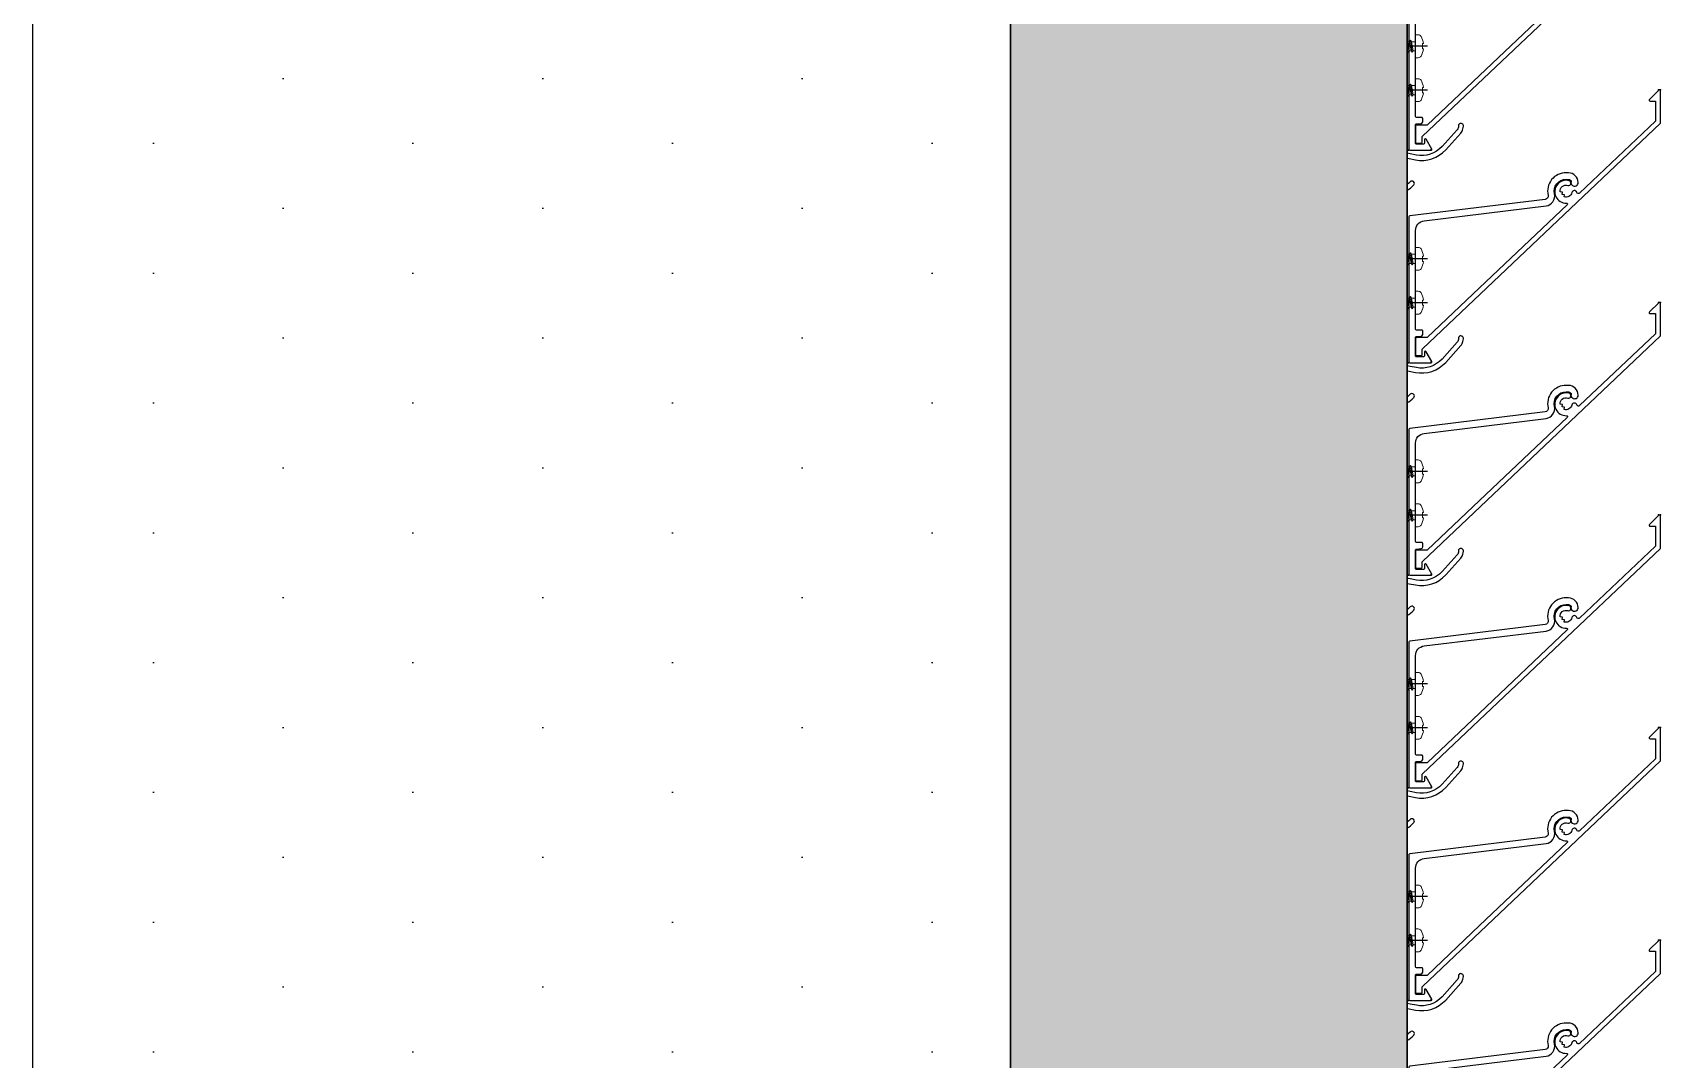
# Model space of a CAD drawing. Header units: millimetres. Extents: x 2519235 to 7246330, y 25937 to 201821.
# Drawn here: x 2752291.2 to 2752789, y 117194.9 to 117508.9 of the extents above; entities that cross this region are included whole.
import ezdxf

# ---------------------------------------------------------------- set-up
doc = ezdxf.new("R2010")
doc.units = ezdxf.units.MM
doc.set_wipeout_variables(frame=1)
doc.linetypes.add('CENTER', pattern=[50.800000000000004, 31.75, -6.35, 6.35, -6.35])
for name, color, linetype in [('010 - ASPG_ACCESSORIES_MAIN_COLOR_1', 7, 'Continuous'), ('010 - ASPG_EXTR_DEF_SUB', 7, 'Continuous'), ('010 - ASPG_EXTR_MAIN_COLOR_2', 7, 'Continuous'), ('010 - ASPG_FLASHING_HATCH_', 7, 'Continuous'), ('010 - ASPG_FLASHING_MAIN_COLOR_2', 7, 'Continuous'), ('010 - ASPG_FLASHING_MAIN_COLOR_4', 7, 'Continuous'), ('010 - ASPG_FLASHING_WIPEOUT_', 7, 'Continuous'), ('010 - ASPG_FRAMING_MAIN_COLOR_2', 7, 'Continuous'), ('010 - ASPG_FRAMING_SUB_COLOR_2', 7, 'Continuous'), ('010 - ASPG_FRAMING_WIPEOUT_', 7, 'Continuous'), ('_LOUVER-SB', 7, 'Continuous'), ('BOLT & SCREW', 7, 'Continuous'), ('Center Line', 7, 'CENTER'), ('Xref-PLAN-106.940$0$_Beam', 7, 'Continuous')]:
    doc.layers.add(name, color=color, linetype=linetype)
doc.layers.add('12-GRID', color=7, linetype='CENTER', lineweight=13)
doc.layers.add('SCREW', color=7, linetype='Continuous', lineweight=5)

# ---------------------------------------------------------------- blocks, each defined once
blk = doc.blocks.new('*U368')
at = {"color": 7}
for p, q in [((250, -25.00000000002183), (-5050.00000000012, -25.00000000002183)), ((-5050.00000000012, -30.07500000000437), (250, -30.07500000000437)), ((-5050.00000000012, -35.38500000000204), (250, -35.38500000000204)), ((-5050.00000000012, -134.54000000003), (250, -134.54000000003)), ((-5050.000000000076, -139.6150000000125), (250.0000000000437, -139.6150000000125)), ((-5050.000000000091, -144.9250000000102), (250.0000000000291, -144.9250000000102))]:
    blk.add_line(p, q, dxfattribs=at)
blk = doc.blocks.new('Xref-PLAN-106.940')
at = {"layer": 'Xref-PLAN-106.940$0$_Beam', "color": 7}
for p, q in [((153369.1805612047, 22958.39665348398), (153369.1805612047, 16058.39665348381)), ((153669.1805612047, 22958.39665348398), (153669.1805612047, 16058.39665348381))]:
    blk.add_line(p, q, dxfattribs=at)
blk = doc.blocks.new('A$C6d15e31b')
at = {"color": 7}
blk.add_blockref('Xref-PLAN-106.940', (-135619.3374636862, -23258.39544955263), dxfattribs=at)
at = {"layer": '_LOUVER-SB', "color": 7, "xscale": -1.000000000000002, "rotation": 90}
blk.add_blockref('*U368', (17899.84309751866, -5399.998796068772), dxfattribs=at)
blk = doc.blocks.new('PZG35-9D5')
at = {"layer": 'Center Line', "color": 7}
blk.add_line((1.4210854715202e-14, 3.733653355866409), (1.4210854715202e-14, -10.53404386090006), dxfattribs=at)
at = {"layer": 'SCREW', "color": 7}
for p, q in [((-1.399999999999963, 2.842170943040401e-14), (-1.399999999999963, -1.090192378864657)), ((1.399999999999991, 0), (1.399999999999991, -0.5901923788647139)), ((-1.850000000000009, -1.399999999999977), (1.850000000000037, -0.8999999999999773)), ((-1.850000000000009, -1.399999999999977), (-1.399999999999963, -1.090192378864685)), ((-1.850000000000009, -1.399999999999977), (-1.399999999999963, -1.709807621135297)), ((-1.850000000000009, -2.699999999999989), (1.850000000000037, -2.199999999999989)), ((-1.850000000000009, -2.699999999999989), (-1.399999999999963, -2.390192378864697)), ((-1.850000000000009, -2.699999999999989), (-1.399999999999963, -3.009807621135309)), ((-1.850000000000009, -4), (-1.399999999999963, -3.690192378864708)), ((-1.850000000000009, -4), (-0.9911470940920566, -3.883938796498938)), ((-1.850000000000009, -4), (-1.399999999999963, -4.30980762113532)), ((-1.399999999999963, -1.090192378864685), (1.399999999999991, -0.5901923788646855)), ((-1.399999999999963, -1.709807621135297), (1.399999999999991, -1.209807621135297)), ((-1.399999999999963, -1.709807621135269), (-1.399999999999963, -2.390192378864697)), ((-1.399999999999963, -2.390192378864697), (1.399999999999991, -1.890192378864697)), ((-1.399999999999963, -3.009807621135309), (1.399999999999991, -2.509807621135309)), ((-1.399999999999963, -3.009807621135309), (-1.399999999999963, -3.690192378864708)), ((-1.399999999999963, -3.690192378864708), (-0.8446989986695002, -3.591031485769975)), ((-1.399999999999963, -4.30980762113532), (-1.184865735341859, -4.271390788160659)), ((-1.399999999999963, -4.309807621135349), (-1.399999999999963, -8.099999999999966)), ((0.5619885887190463, -3.339837273736322), (1.399999999999991, -3.190192378864708)), ((0.7141825614195483, -3.653488843051434), (1.850000000000037, -3.5)), ((0.7141825614195483, -3.932275020881832), (1.399999999999991, -3.80980762113532)), ((0.7141825614195483, -4.612659778611231), (1.399999999999991, -4.49019237886472)), ((0.7141825614195483, -4.953488843051389), (1.850000000000037, -4.800000000000011)), ((1.850000000000037, -0.8999999999999773), (1.399999999999991, -0.5901923788646855)), ((1.850000000000037, -0.8999999999999773), (1.399999999999991, -1.209807621135297)), ((1.399999999999991, -1.209807621135269), (1.399999999999991, -1.890192378864725)), ((1.850000000000037, -2.199999999999989), (1.399999999999991, -1.890192378864697)), ((1.850000000000037, -2.199999999999989), (1.399999999999991, -2.509807621135309)), ((1.399999999999991, -2.50980762113528), (1.399999999999991, -3.190192378864708)), ((1.850000000000037, -3.5), (1.399999999999991, -3.190192378864708)), ((1.850000000000037, -3.5), (1.399999999999991, -3.80980762113532)), ((1.399999999999991, -3.809807621135349), (1.399999999999991, -4.490192378864691)), ((1.850000000000037, -4.800000000000011), (1.399999999999991, -4.49019237886472)), ((1.850000000000037, -4.800000000000011), (1.399999999999991, -5.109807621135332)), ((1.4210854715202e-14, -9.5), (-1.399999999999963, -8.099999999999966)), ((1.4210854715202e-14, -9.5), (1.399999999999991, -8.099999999999966)), ((0.7141825614195483, -5.232275020881843), (1.399999999999991, -5.109807621135332)), ((1.399999999999991, -5.109807621135332), (1.399999999999991, -8.099999999999966))]:
    blk.add_line(p, q, dxfattribs=at)
blk.add_lwpolyline([(1.4210854715202e-14, -9.5), (0.7141825614195483, -5.232275020881843), (0.7141825614195483, -3.600899293750615, 0.4176573264866609), (0.4106596181599826, -3.300919979679151, 0.1081021898226624), (-0.8446989986694433, -3.591031485769975), (-1.399999999999991, -4.701675652739141)], format="xyb", dxfattribs=at)
blk = doc.blocks.new('*U2951')
at = {"layer": 'SCREW', "color": 7}
blk.add_lwpolyline([(3.026373332565058, 1.780836269555209, 0.09905967801670053), (0.7999999999999687, 2.546427498927414), (0.7999999999999687, 2.274284095813357), (-0.800000000000054, 2.274284095813357), (-0.800000000000054, 2.546427498927414, 0.09905967801670058), (-3.026373332565143, 1.780836269555209, 0.2665876613401604), (-3.500000000000043, 0.9556546004010897), (-3.500000000000043, 0.1999999999999886, 0.4142135623730938), (-3.300000000000054, 0), (3.299999999999997, 0, 0.4142135623731049), (3.499999999999986, 0.1999999999999886), (3.499999999999957, 0.9556546004010897, 0.2665876613401604)], format="xyb", close=True, dxfattribs=at)
blk.add_blockref('PZG35-9D5', (-1.4210854715202e-14, 0), dxfattribs=at)
blk = doc.blocks.new('*U2950')
at = {"color": 7}
blk.add_point((0, 0), dxfattribs=at)
at = {"layer": '010 - ASPG_ACCESSORIES_MAIN_COLOR_1', "color": 7}
blk.add_lwpolyline([(-39.69999999902211, -0.5999999995172398, 0.4142135623731156), (-39.99999999883585, -0.8999999995638059), (-39.99999999883585, -7.366962144914214, 0.5773502691897371), (-39.65044321701862, -7.568778847059366), (-36.64260295056738, -5.832201459393036, 0.7673269879794871), (-36.78520590183325, -5.299999999645297), (-37.89999999874271, -5.299999999645297, -0.4142135623735732), (-38.19999999902211, -4.999999999656938), (-38.19999999902211, -2.799999999587089, -0.4142135623730951), (-37.99999999883585, -2.59999999951724), (-32.18326623388566, -2.59999999951724, -0.3888787318530097), (-31.98402729420923, -2.782568851142787), (-31.8474567013327, -4.343577870872468, 0.3888787318530089), (-31.34935935237445, -4.799999999528882), (-30.29999999911524, -4.799999999528882, 0.4142135623732408), (-29.99999999883585, -4.499999999540523), (-29.99999999883585, -2.899999999505599, -0.4142135623731785), (-29.69999999902211, -2.59999999951724), (0.4107479506637901, -2.59999999951724, -0.3789692262628873), (3.38851808081381, -5.235465979035143), (7.952927200356498, -42.5207682372482, 0.4465929586642906), (11.6177961837966, -45.07649022702281, -0.4898018444424612), (16.07846395508386, -48.68238816667036), (16.06490363762714, -49.36225294566866, -0.1824796859550777), (15.80227640201338, -50.01801436272836, -0.2679491924113072), (15.32539491611533, -50.16829426406803, 1.122114645179816), (15.09990952932276, -52.3421093734276, 0.4050039718497206), (18.0645059288945, -49.40213623346681), (18.07806624681689, -48.72227145435209, 0.4898054953707174), (11.15966573380865, -43.12966807454978, -0.4465970485362636), (9.938031048281118, -42.27776159492242), (4.866356541635469, -0.8481197821154633, 0.3641755342157969), (4.570876519894227, -0.5999999995172398)], format="xyb", close=True, dxfattribs=at)
at = {"layer": '010 - ASPG_EXTR_DEF_SUB', "color": 7}
for p in [(-39.99999999883585, -0.4999999995172402), (43.44495566345738, -76.89999999944341), (43.44495566345738, -77.49999999954052)]:
    blk.add_point(p, dxfattribs=at)
at = {"layer": '010 - ASPG_EXTR_MAIN_COLOR_2', "color": 7}
blk.add_lwpolyline([(11.37409105408005, -48.15170148877115), (11.47245816211216, -47.43577758665815), (12.17779493960552, -47.55667202338264), (12.29266474000178, -46.78670596401826, -0.5355375090189683), (14.1918134491425, -49.16870282323253, 0.9915718169393263), (15.66379558271728, -49.57599316951273, 1.157025413028558), (8.792231505503878, -48.77291728999153, -0.6885576205791355), (8.274611146422103, -48.98797988444021), (-17.14292736421339, -22.16859813180672), (-32.34153279638849, -6.131750148785431), (-32.34153279638849, -2.899999981694054, 0.4143115081626392), (-32.64163311407901, -2.59999999951724), (-37.54163311352022, -2.59999999951724, 0.4141156188887998), (-37.84153278893791, -2.899999981635847), (-37.84153278893791, -4.299999988411218, 0.4142135623731781), (-37.54153279098682, -4.599999986478724), (-35.98884801496752, -4.599999986478724, -0.205894629290155), (-35.77110154624097, -4.693635078269653), (33.22969053988345, -77.49999999954052), (43.14495566324331, -77.49999999954052, 0.6681786376628355), (43.35708769806661, -76.98786796536915), (40.5215537941549, -74.1523340573247, 0.6681786381757795), (40.00942175951786, -74.36446609156592), (40.00942175951786, -75.99999999802712), (33.87471885257401, -75.99999999802712), (11.86384030175395, -52.7751643466243, -0.5583539238224016), (12.08261241135187, -51.95244935475676, 0.7662751832817146), (12.03674733010121, -50.39291741001107, -0.4385828234445206), (10.70630855322815, -48.05207626283555)], format="xyb", close=True, dxfattribs=at)
at = {"layer": 'SCREW', "color": 7, "rotation": 180}
for p in [(-21.64901723782532, -2.499999999924694), (-8.237076249206439, -2.499999999924694)]:
    blk.add_blockref('*U2951', p, dxfattribs=at)
blk = doc.blocks.new('*U1454')
at = {"color": 7}
blk.add_wipeout([(1742.2999999996312, 4.000000002293291), (60.00000000297587, 3.9999999999995453), (60.00000000297587, 69.29999999999927), (1742.2999999996312, 69.30000000229302)], dxfattribs=at).dxf.layer = '010 - ASPG_FRAMING_WIPEOUT_'
at = {"layer": '010 - ASPG_FRAMING_MAIN_COLOR_2', "color": 7}
blk.add_lwpolyline([(1712.300000000795, 69.3000000022934), (90.00000000181171, 69.3), (90.00000000181171, 6), (1712.300000000795, 6.000000002293401)], close=True, dxfattribs=at)
at = {"layer": '010 - ASPG_FRAMING_SUB_COLOR_2', "color": 7}
for points in [[(1742.299999999631, 4.000000002293401), (60.00000000297587, 4), (60.00000000297587, 69.3), (1742.299999999631, 69.3000000022934)], [(60.00000000297587, 2.000000000715772), (60.00000000297587, 4), (1742.299999999631, 4.000000002293401), (1742.299999999631, 2.000000003009173)]]:
    blk.add_lwpolyline(points, close=True, dxfattribs=at)
at = {"color": 7, "xscale": -1, "rotation": 180}
for p in [(100.0000000018044, 69.3), (165.0000000018044, 69.3), (230.0000000018044, 69.3), (295.0000000018044, 69.3), (360.0000000018044, 69.3), (425.0000000018044, 69.3)]:
    blk.add_blockref('*U2950', p, dxfattribs=at)
blk = doc.blocks.new('*U2952')
at = {"layer": '12-GRID', "color": 7, "linetype": 'CENTER'}
for p, q in [((5.684341886080801e-14, -6.200000000000029), (5.684341886080801e-14, 2.200000000000029)), ((-4.199999999999973, -2), (4.200000000000085, -2))]:
    blk.add_line(p, q, dxfattribs=at)
at = {"layer": 'BOLT & SCREW', "color": 7}
for p, q in [((-0.553537628269381, -1.771128018217196), (-1.767499999999847, -1.558125000000442)), ((-0.553537628269381, -2.228871981782805), (-1.767500000000483, -2.441875000000354)), ((-0.4577439635652332, -1.771128018217196), (-0.8837500000000146, -1.558125000000442)), ((-0.4577439635652332, -2.228871981782805), (-0.8837500000000146, -2.441875000000354)), ((-0.2288719817826677, -1.446462371730204), (-0.4418749999998197, -0.2325000000002947)), ((-0.2288719817826677, -1.542256036434869), (-0.4418749999998197, -1.116250000000048)), ((-0.2288719817826677, -2.457743963565131), (-0.4418749999998197, -2.883750000000271)), ((-0.2288719817821107, -2.553537628269438), (-0.4418749999998197, -3.767500000000023)), ((0.2288719817822642, -1.446462371730562), (0.4418749999996946, -0.2324999999999764)), ((0.2288719817822642, -1.542256036434869), (0.4418749999996946, -1.116250000000048)), ((0.4418749999996946, -2.883750000000271), (0.2288719817829008, -2.457743963565131)), ((0.2288719817829008, -2.553537628269438), (0.4418749999999732, -3.767500000000023)), ((0.4577439635647103, -1.771128018217196), (0.8837499999994917, -1.558125000000442)), ((0.4577439635647103, -2.228871981782805), (0.8837500000001283, -2.441874999999877)), ((0.5535376282692559, -1.771128018217196), (1.767500000000001, -1.558125000000124)), ((0.5535376282692559, -2.228871981782805), (1.767500000000001, -2.441874999999877))]:
    blk.add_line(p, q, dxfattribs=at)
for points in [[(-1.767500000000006, -1.558125000000442), (-0.8837500000001342, -1.558125000000442, 0.4142135623730394), (-0.4418749999998197, -1.116250000000048), (-0.4418749999998197, -0.2325000000002947), (0.4418749999996946, -0.2324999999999764), (0.4418749999996946, -1.116250000000048, 0.4142135623731505), (0.8837500000000089, -1.558125000000442), (1.76750000000012, -1.558125000000124), (1.76750000000012, -2.441874999999877), (0.8837500000000089, -2.441874999999877, 0.414213562373095), (0.4418749999996946, -2.883750000000271), (0.4418749999999732, -3.767500000000023), (-0.4418749999998197, -3.767500000000023), (-0.4418749999998197, -2.883750000000271, 0.4142135623730397), (-0.8837500000001342, -2.441875000000354), (-1.767500000000483, -2.441875000000354)], [(0.2288719817829008, -2.457743963565131, -0.414213562373095), (0.4577439635645909, -2.228871981782805), (0.5535376282692559, -2.228871981782805), (0.5535376282692559, -1.771128018217196), (0.4577439635645909, -1.771128018217196, -0.4142135623730951), (0.228871981782105, -1.542256036434869), (0.228871981782105, -1.446462371730562), (-0.2288719817826677, -1.446462371730204), (-0.2288719817826677, -1.542256036434869, -0.4142135623730951), (-0.4577439635649944, -1.771128018217196), (-0.553537628269381, -1.771128018217196), (-0.553537628269381, -2.228871981782805), (-0.4577439635649944, -2.228871981782805, -0.4142135623730951), (-0.2288719817826677, -2.457743963565131), (-0.2288719817822698, -2.553537628269438), (0.2288719817829008, -2.553537628269438)]]:
    blk.add_lwpolyline(points, format="xyb", close=True, dxfattribs=at)
blk.add_circle((5.684341886080801e-14, -2), 3.5, dxfattribs=at)
blk = doc.blocks.new('*U2202')
at = {"layer": '010 - ASPG_EXTR_DEF_SUB', "color": 7}
for p in [(0, 0), (65, -1.251976300409297e-11), (130, -2.503952600818593e-11), (195, -3.75592890122789e-11), (260, -5.007905201637186e-11)]:
    blk.add_point(p, dxfattribs=at)
at = {"layer": '010 - ASPG_EXTR_MAIN_COLOR_2', "color": 7}
for points in [[(30.75877492781729, 70.06714037148049, 0.4336592857269459), (30.45942675694823, 69.74737493513385), (30.84137786505744, 63.96271307504503, 0.0820690263538202), (30.86365129332989, 63.86745857034111, 0.7206537881255028), (32.32908650487661, 63.97254170040833, 0.07922428198988747), (32.33778353128582, 64.06661670526955), (32.06877322634682, 68.14078645635163, -0.4336592857264138), (32.46790412114933, 68.56714037142228), (40.86119298776612, 68.56714037148049, -0.6073848710044985), (41.35211022105068, 67.62217621324817, -0.04582868044492008), (22.7838222887367, 45.76076047366951, -0.5604921351226578), (22.28750535612926, 45.88571992132347, 0.3178599151680848), (19.21191141987219, 48.23749049525941, 0.9532878111822051), (19.08207267895341, 46.7159340956714, -2.423003988231831), (17.25806952221319, 44.8917371754651, 0.9523147976297285), (15.73634468205273, 44.76348824845627, 0.3008214087947553), (17.8898747372441, 41.75529025442665, -0.5604921351218277), (17.98351840674877, 41.2521240550559, -0.01942473842078824), (8.623925091698766, 33.4605261705583, -0.5525007933269362), (8.147498584818095, 33.63667257985799, 0.3444609008774969), (4.989498805254698, 36.29767865996109, 0.9520149233436535), (4.861577656120062, 34.77593409566907, -2.42318646531747), (3.037574998568743, 32.95193143776851, 0.9520149233867892), (1.515830433927476, 32.82401028892491, 0.2853998218446234), (3.493024077732116, 29.88851448276546, -0.5533776808031501), (3.562908510211855, 29.38496566255344, 0.03067395406819984), (-11.53698711935431, 15.0572996455594, 0.4171002255848137), (-10.88563127024099, 5.272964205185417, 0.9355530918984264), (-9.9033358450979, 6.406584819720592, -0.4344100119147308), (-10.19664548011497, 14.29476617486216, -0.01499848524836865), (-3.079435193911195, 21.45455419190694, -0.7383485292466446), (-0.08286065561696887, 19.76412730314769, 0.004917316774645771), (-3.1933000148274, 4.803864106419496, 0.2636109069979271), (-0.119790066499263, -4.460317215009127), (4.995733695104718, -9.084236264869105, 0.1258843890439943), (6.267761250492185, -9.753782964195125, 0.04427494949630078), (7.089544059708714, -9.866966022993438, 1.107654826573523), (7.125459210947156, -8.33180570154218, -0.2155958426847688), (6.023226659279317, -7.991025416878983), (0.8860520706512034, -3.347536196233705, -0.2636109069978752), (-1.721774552483112, 4.512981288600713, -0.004854851929905817), (1.341383616439998, 19.2550770000089, 0.2339601468136614), (0.8154424866661429, 21.95487343822606, -0.2408104543272742), (0.7103134100325406, 24.90310810686788, -0.1041570884704408), (0.7846048693172634, 25.00194829818793), (2.993019639980048, 26.93374890863197, -0.2290212912668875), (5.700679264031351, 26.88725557026919, -0.3817208427142056), (10.27361959358677, 9.069098417588975, 0.9773819303748196), (11.62031129561365, 8.407760736416094, 0.3611050424324235), (7.408162182662636, 27.50327562558232, -0.4961260631527202), (7.442922529298812, 30.68812541745137, 0.003188108562510474), (9.055809630081058, 31.90200527419802, -0.00282652430436861), (10.56195585662499, 33.06505110464059, 0.07704788012868193), (43.74152756202966, 68.43644483829848, -0.2476739044870795), (43.98918861569837, 68.56714037142228), (45.98408938199282, 68.56714037142228, -0.04413111325910057), (46.47282481612638, 68.50458020233782, -0.1258462906385483), (48.96367690106854, 67.20642238203436, -0.09885145914925667), (49.81734006712213, 66.03380806540372, -0.2058282691334744), (49.79366642143577, 61.20460651122266, -0.1151163694662807), (46.36832412844524, 57.18072180578019, 0.822373071447778), (47.45504629053175, 56.10392398637487, 0.109184526549196), (51.14860093407333, 60.55948756891303, 0.2083234795678962), (51.18942684633657, 66.64026457507862, 0.1005277992320483), (49.97230913909152, 68.31671042181551, 0.1451157280627245), (46.29230913100764, 70.06714037148049)], [(95.75877492781729, 70.06714037146797, 0.4336592857269459), (95.45942675694823, 69.74737493512133), (95.84137786505744, 63.96271307503251, 0.0820690263538202), (95.8636512933299, 63.86745857032859, 0.7206537881255028), (97.32908650487661, 63.97254170039581, 0.07922428198988747), (97.33778353128582, 64.06661670525703), (97.06877322634682, 68.14078645633911, -0.4336592857264138), (97.46790412114933, 68.56714037140976), (105.8611929877661, 68.56714037146797, -0.6073848710044985), (106.3521102210507, 67.62217621323565, -0.04582868044492008), (87.7838222887367, 45.76076047365699, -0.5604921351226578), (87.28750535612926, 45.88571992131095, 0.3178599151680848), (84.2119114198722, 48.23749049524689, 0.9532878111822051), (84.08207267895341, 46.71593409565888, -2.423003988231831), (82.25806952221319, 44.89173717545258, 0.9523147976297285), (80.73634468205273, 44.76348824844375, 0.3008214087947553), (82.8898747372441, 41.75529025441413, -0.5604921351218277), (82.98351840674877, 41.25212405504338, -0.01942473842078824), (73.62392509169877, 33.46052617054578, -0.5525007933269362), (73.1474985848181, 33.63667257984547, 0.3444609008774969), (69.9894988052547, 36.29767865994857, 0.9520149233436535), (69.86157765612006, 34.77593409565655, -2.42318646531747), (68.03757499856874, 32.95193143775599, 0.9520149233867892), (66.51583043392748, 32.82401028891239, 0.2853998218446234), (68.49302407773212, 29.88851448275294, -0.5533776808031501), (68.56290851021186, 29.38496566254092, 0.03067395406819984), (53.46301288064569, 15.05729964554688, 0.4171002255848137), (54.11436872975901, 5.272964205172897, 0.9355530918984264), (55.0966641549021, 6.406584819708073, -0.4344100119147308), (54.80335451988503, 14.29476617484964, -0.01499848524836865), (61.92056480608881, 21.45455419189442, -0.7383485292466446), (64.91713934438303, 19.76412730313517, 0.004917316774645771), (61.8066999851726, 4.803864106406976, 0.2636109069979271), (64.88020993350074, -4.460317215021647), (69.99573369510472, -9.084236264881625, 0.1258843890439943), (71.26776125049219, -9.753782964207645, 0.04427494949630078), (72.08954405970871, -9.866966023005958, 1.107654826573523), (72.12545921094716, -8.3318057015547, -0.2155958426847688), (71.02322665927932, -7.991025416891503), (65.8860520706512, -3.347536196246224, -0.2636109069978752), (63.27822544751689, 4.512981288588193, -0.004854851929905817), (66.34138361644, 19.25507699999638, 0.2339601468136614), (65.81544248666614, 21.95487343821354, -0.2408104543272742), (65.71031341003254, 24.90310810685536, -0.1041570884704408), (65.78460486931726, 25.00194829817541), (67.99301963998005, 26.93374890861945, -0.2290212912668875), (70.70067926403135, 26.88725557025667, -0.3817208427142056), (75.27361959358677, 9.069098417576456, 0.9773819303748196), (76.62031129561365, 8.407760736403574, 0.3611050424324235), (72.40816218266264, 27.5032756255698, -0.4961260631527202), (72.44292252929881, 30.68812541743885, 0.003188108562510474), (74.05580963008106, 31.9020052741855, -0.00282652430436861), (75.56195585662499, 33.06505110462807, 0.07704788012868193), (108.7415275620297, 68.43644483828596, -0.2476739044870795), (108.9891886156984, 68.56714037140976), (110.9840893819928, 68.56714037140976, -0.04413111325910057), (111.4728248161264, 68.5045802023253, -0.1258462906385483), (113.9636769010685, 67.20642238202184, -0.09885145914925667), (114.8173400671221, 66.0338080653912, -0.2058282691334744), (114.7936664214358, 61.20460651121014, -0.1151163694662807), (111.3683241284452, 57.18072180576767, 0.822373071447778), (112.4550462905318, 56.10392398636235, 0.109184526549196), (116.1486009340733, 60.55948756890051, 0.2083234795678962), (116.1894268463366, 66.6402645750661, 0.1005277992320483), (114.9723091390915, 68.316710421803, 0.1451157280627245), (111.2923091310076, 70.06714037146797)], [(160.7587749278173, 70.06714037145545, 0.4336592857269459), (160.4594267569482, 69.74737493510881), (160.8413778650574, 63.96271307501999, 0.0820690263538202), (160.8636512933299, 63.86745857031607, 0.7206537881255028), (162.3290865048766, 63.97254170038329, 0.07922428198988747), (162.3377835312858, 64.06661670524451), (162.0687732263468, 68.1407864563266, -0.4336592857264138), (162.4679041211493, 68.56714037139724), (170.8611929877661, 68.56714037145545, -0.6073848710044985), (171.3521102210507, 67.62217621322313, -0.04582868044492008), (152.7838222887367, 45.76076047364447, -0.5604921351226578), (152.2875053561293, 45.88571992129843, 0.3178599151680848), (149.2119114198722, 48.23749049523437, 0.9532878111822051), (149.0820726789534, 46.71593409564636, -2.423003988231831), (147.2580695222132, 44.89173717544006, 0.9523147976297285), (145.7363446820527, 44.76348824843123, 0.3008214087947553), (147.8898747372441, 41.75529025440161, -0.5604921351218277), (147.9835184067488, 41.25212405503086, -0.01942473842078824), (138.6239250916988, 33.46052617053326, -0.5525007933269362), (138.1474985848181, 33.63667257983295, 0.3444609008774969), (134.9894988052547, 36.29767865993605, 0.9520149233436535), (134.8615776561201, 34.77593409564403, -2.42318646531747), (133.0375749985687, 32.95193143774347, 0.9520149233867892), (131.5158304339275, 32.82401028889987, 0.2853998218446234), (133.4930240777321, 29.88851448274042, -0.5533776808031501), (133.5629085102119, 29.3849656625284, 0.03067395406819984), (118.4630128806457, 15.05729964553436, 0.4171002255848137), (119.114368729759, 5.272964205160378, 0.9355530918984264), (120.0966641549021, 6.406584819695553, -0.4344100119147308), (119.803354519885, 14.29476617483712, -0.01499848524836865), (126.9205648060888, 21.4545541918819, -0.7383485292466446), (129.917139344383, 19.76412730312265, 0.004917316774645771), (126.8066999851726, 4.803864106394457, 0.2636109069979271), (129.8802099335007, -4.460317215034166), (134.9957336951047, -9.084236264894145, 0.1258843890439943), (136.2677612504922, -9.753782964220164, 0.04427494949630078), (137.0895440597087, -9.866966023018477, 1.107654826573523), (137.1254592109472, -8.33180570156722, -0.2155958426847688), (136.0232266592793, -7.991025416904023), (130.8860520706512, -3.347536196258744, -0.2636109069978752), (128.2782254475169, 4.512981288575673, -0.004854851929905817), (131.34138361644, 19.25507699998386, 0.2339601468136614), (130.8154424866661, 21.95487343820102, -0.2408104543272742), (130.7103134100325, 24.90310810684284, -0.1041570884704408), (130.7846048693173, 25.00194829816289), (132.99301963998, 26.93374890860693, -0.2290212912668875), (135.7006792640314, 26.88725557024415, -0.3817208427142056), (140.2736195935868, 9.069098417563936, 0.9773819303748196), (141.6203112956136, 8.407760736391054, 0.3611050424324235), (137.4081621826626, 27.50327562555728, -0.4961260631527202), (137.4429225292988, 30.68812541742633, 0.003188108562510474), (139.0558096300811, 31.90200527417298, -0.00282652430436861), (140.561955856625, 33.06505110461555, 0.07704788012868193), (173.7415275620297, 68.43644483827345, -0.2476739044870795), (173.9891886156984, 68.56714037139724), (175.9840893819928, 68.56714037139724, -0.04413111325910057), (176.4728248161264, 68.50458020231278, -0.1258462906385483), (178.9636769010685, 67.20642238200932, -0.09885145914925667), (179.8173400671221, 66.03380806537868, -0.2058282691334744), (179.7936664214358, 61.20460651119762, -0.1151163694662807), (176.3683241284452, 57.18072180575516, 0.822373071447778), (177.4550462905318, 56.10392398634983, 0.109184526549196), (181.1486009340733, 60.55948756888799, 0.2083234795678962), (181.1894268463366, 66.64026457505358, 0.1005277992320483), (179.9723091390915, 68.31671042179048, 0.1451157280627245), (176.2923091310076, 70.06714037145545)], [(225.7587749278173, 70.06714037144293, 0.4336592857269459), (225.4594267569482, 69.74737493509629), (225.8413778650574, 63.96271307500747, 0.0820690263538202), (225.8636512933299, 63.86745857030355, 0.7206537881255028), (227.3290865048766, 63.97254170037077, 0.07922428198988747), (227.3377835312858, 64.066616705232), (227.0687732263468, 68.14078645631407, -0.4336592857264138), (227.4679041211493, 68.56714037138472), (235.8611929877661, 68.56714037144293, -0.6073848710044985), (236.3521102210507, 67.62217621321061, -0.04582868044492008), (217.7838222887367, 45.76076047363195, -0.5604921351226578), (217.2875053561293, 45.88571992128591, 0.3178599151680848), (214.2119114198722, 48.23749049522185, 0.9532878111822051), (214.0820726789534, 46.71593409563384, -2.423003988231831), (212.2580695222132, 44.89173717542754, 0.9523147976297285), (210.7363446820527, 44.76348824841871, 0.3008214087947553), (212.8898747372441, 41.7552902543891, -0.5604921351218277), (212.9835184067488, 41.25212405501834, -0.01942473842078824), (203.6239250916988, 33.46052617052074, -0.5525007933269362), (203.1474985848181, 33.63667257982043, 0.3444609008774969), (199.9894988052547, 36.29767865992353, 0.9520149233436535), (199.8615776561201, 34.77593409563151, -2.42318646531747), (198.0375749985687, 32.95193143773095, 0.9520149233867892), (196.5158304339275, 32.82401028888735, 0.2853998218446234), (198.4930240777321, 29.8885144827279, -0.5533776808031501), (198.5629085102119, 29.38496566251588, 0.03067395406819984), (183.4630128806457, 15.05729964552184, 0.4171002255848137), (184.114368729759, 5.272964205147858, 0.9355530918984264), (185.0966641549021, 6.406584819683033, -0.4344100119147308), (184.803354519885, 14.2947661748246, -0.01499848524836865), (191.9205648060888, 21.45455419186938, -0.7383485292466446), (194.917139344383, 19.76412730311013, 0.004917316774645771), (191.8066999851726, 4.803864106381937, 0.2636109069979271), (194.8802099335007, -4.460317215046686), (199.9957336951047, -9.084236264906664, 0.1258843890439943), (201.2677612504922, -9.753782964232684, 0.04427494949630078), (202.0895440597087, -9.866966023030997, 1.107654826573523), (202.1254592109472, -8.33180570157974, -0.2155958426847688), (201.0232266592793, -7.991025416916543), (195.8860520706512, -3.347536196271264, -0.2636109069978752), (193.2782254475169, 4.512981288563154, -0.004854851929905817), (196.34138361644, 19.25507699997134, 0.2339601468136614), (195.8154424866661, 21.9548734381885, -0.2408104543272742), (195.7103134100325, 24.90310810683032, -0.1041570884704408), (195.7846048693173, 25.00194829815037), (197.99301963998, 26.93374890859441, -0.2290212912668875), (200.7006792640314, 26.88725557023163, -0.3817208427142056), (205.2736195935868, 9.069098417551416, 0.9773819303748196), (206.6203112956136, 8.407760736378535, 0.3611050424324235), (202.4081621826626, 27.50327562554476, -0.4961260631527202), (202.4429225292988, 30.68812541741381, 0.003188108562510474), (204.0558096300811, 31.90200527416046, -0.00282652430436861), (205.561955856625, 33.06505110460303, 0.07704788012868193), (238.7415275620297, 68.43644483826093, -0.2476739044870795), (238.9891886156984, 68.56714037138472), (240.9840893819928, 68.56714037138472, -0.04413111325910057), (241.4728248161264, 68.50458020230026, -0.1258462906385483), (243.9636769010685, 67.2064223819968, -0.09885145914925667), (244.8173400671221, 66.03380806536616, -0.2058282691334744), (244.7936664214358, 61.2046065111851, -0.1151163694662807), (241.3683241284452, 57.18072180574264, 0.822373071447778), (242.4550462905318, 56.10392398633731, 0.109184526549196), (246.1486009340733, 60.55948756887547, 0.2083234795678962), (246.1894268463366, 66.64026457504106, 0.1005277992320483), (244.9723091390915, 68.31671042177796, 0.1451157280627245), (241.2923091310076, 70.06714037144293)]]:
    blk.add_lwpolyline(points, format="xyb", close=True, dxfattribs=at)
for points in [[(301.3521102210507, 67.62217621319809, -0.04582868044492008), (282.7838222887367, 45.76076047361943, -0.5604921351226578), (282.2875053561293, 45.88571992127339, 0.3178599151680848), (279.2119114198722, 48.23749049520933, 0.9532878111822051), (279.0820726789534, 46.71593409562132, -2.423003988231831), (277.2580695222132, 44.89173717541502, 0.9523147976297285), (275.7363446820527, 44.76348824840619, 0.3008214087947553), (277.8898747372441, 41.75529025437658, -0.5604921351218277), (277.9835184067488, 41.25212405500582, -0.01942473842078824), (268.6239250916988, 33.46052617050822, -0.5525007933269362), (268.1474985848181, 33.63667257980791, 0.3444609008774969), (264.9894988052547, 36.29767865991101, 0.9520149233436535), (264.8615776561201, 34.77593409561899, -2.42318646531747), (263.0375749985687, 32.95193143771843, 0.9520149233867892), (261.5158304339275, 32.82401028887483, 0.2853998218446234), (263.4930240777321, 29.88851448271538, -0.5533776808031501), (263.5629085102119, 29.38496566250336, 0.03067395406819984), (248.4630128806457, 15.05729964550932, 0.4171002255848137), (249.114368729759, 5.272964205135338, 0.9355530918984264), (250.0966641549021, 6.406584819670513, -0.4344100119147308), (249.803354519885, 14.29476617481208, -0.01499848524836865), (256.9205648060888, 21.45455419185686, -0.7383485292466446), (259.917139344383, 19.76412730309761, 0.004917316774645771), (256.8066999851726, 4.803864106369417, 0.2636109069979271), (259.8802099335007, -4.460317215059206), (264.9957336951047, -9.084236264919184, 0.1258843890439943), (266.2677612504922, -9.753782964245204, 0.04427494949630078), (267.0895440597087, -9.866966023043517, 1.107654826573523), (267.1254592109472, -8.331805701592259, -0.2155958426847688), (266.0232266592793, -7.991025416929062), (260.8860520706512, -3.347536196283784, -0.2636109069978752), (258.2782254475169, 4.512981288550634, -0.004854851929905817), (261.34138361644, 19.25507699995882, 0.2339601468136614), (260.8154424866661, 21.95487343817598, -0.2408104543272742), (260.7103134100325, 24.9031081068178, -0.1041570884704408), (260.7846048693173, 25.00194829813785), (262.99301963998, 26.93374890858189, -0.2290212912668875), (265.7006792640314, 26.88725557021911, -0.3817208427142056), (270.2736195935868, 9.069098417538896, 0.9773819303748196), (271.6203112956136, 8.407760736366015, 0.3611050424324235), (267.4081621826626, 27.50327562553224, -0.4961260631527202), (267.4429225292988, 30.6881254174013, 0.003188108562510474), (269.0558096300811, 31.90200527414794, -0.00282652430436861), (270.561955856625, 33.06505110459051, 0.07704788012868193), (303.7415275620297, 68.4364448382484, -0.2476739044870795)], [(306.2923091310076, 70.06714037143041), (290.7587749278173, 70.06714037143041, 0.4336592857269459), (290.4594267569482, 69.74737493508377), (290.8413778650574, 63.96271307499495, 0.0820690263538202), (290.8636512933299, 63.86745857029103, 0.7206537881255028), (292.3290865048766, 63.97254170035825, 0.07922428198988747), (292.3377835312858, 64.06661670521947), (292.0687732263468, 68.14078645630156, -0.4336592857264138), (292.4679041211493, 68.5671403713722), (300.8611929877661, 68.56714037143041, -0.6073848710044985)]]:
    blk.add_lwpolyline(points, format="xyb", dxfattribs=at)
at = {"color": 7, "rotation": 179.999999999989}
for p in [(19.08686374500394, 42.88714037142927), (84.08686374500394, 42.88714037141675), (149.0868637450039, 42.88714037140423), (214.0868637450039, 42.88714037139171), (279.0868637450039, 42.88714037137919), (4.866368722636253, 30.94714037142694), (69.86636872263625, 30.94714037141442), (134.8663687226363, 30.9471403714019), (199.8663687226363, 30.94714037138938), (264.8663687226363, 30.94714037137686)]:
    blk.add_blockref('*U2952', p, dxfattribs=at)
blk = doc.blocks.new('W-1-PP17-ENT1_REV02_20260416-153151_PP17_ENT1_ASPG_MAIN_UPPL')
at = {"color": 7, "xscale": -1, "rotation": 270}
blk.add_blockref('*U1454', (18098, -1624.999999999069), dxfattribs=at)
at = {"color": 7, "rotation": 90}
blk.add_blockref('*U2202', (18174.6669621449, -1499.766962141526), dxfattribs=at)
blk = doc.blocks.new('*U2911')
at = {"color": 7}
blk.add_wipeout([(0, -52.000000000100954), (1620.9999999996942, -52.000000000100954), (1321.9999999996357, -350.99999999998045), (0, -350.99999999998045)], dxfattribs=at).dxf.layer = '010 - ASPG_FLASHING_WIPEOUT_'
at = {"layer": '010 - ASPG_FLASHING_HATCH_'}
h = blk.add_hatch(dxfattribs=at)
h.set_pattern_fill('DOTS', scale=0.5)
h.set_pattern_definition([(0, (0, 0), (19.84375, 39.6875), [0, -39.6875])])
h.paths.add_polyline_path([(0, -52), (1620.999999999873, -52), (1321.999999999815, -350.9999999999999), (-2.449293598294701e-18, -350.9999999999999)])
at = {"layer": '010 - ASPG_FLASHING_MAIN_COLOR_2', "color": 7}
blk.add_lwpolyline([(0, -52), (1620.999999999873, -52), (1321.999999999815, -350.9999999999999), (-2.449293598294701e-18, -350.9999999999999)], close=True, dxfattribs=at)
at = {"color": 7}
blk.add_wipeout([(0, 69.29999999994834), (1742.2999999994609, 69.29999999994834), (1620.999999999694, -51.99999999999682), (0, -51.99999999999682)], dxfattribs=at).dxf.layer = '010 - ASPG_FLASHING_WIPEOUT_'
at = {"layer": '010 - ASPG_FLASHING_HATCH_'}
h = blk.add_hatch(dxfattribs=at)
h.set_pattern_fill('DOTS', scale=0.1)
h.set_pattern_definition([(0, (0, 0), (3.96875, 7.9375), [0, -7.9375])])
h.paths.add_polyline_path([(-2.8421709430404e-14, 69.29999999999998), (1742.29999999964, 69.29999999999998), (1620.999999999873, -52.00000000000001), (3.155443620884047e-30, -52.00000000000001)])
at = {"layer": '010 - ASPG_FLASHING_MAIN_COLOR_4', "color": 7}
blk.add_lwpolyline([(-2.8421709430404e-14, 69.29999999999998), (1742.29999999964, 69.29999999999998), (1620.999999999873, -52.00000000000001), (3.155443620884047e-30, -52.00000000000001)], close=True, dxfattribs=at)
blk = doc.blocks.new('W-1-PP17-ENT1_REV03_20260621-000232_LOPF_FLASHING')
at = {"color": 7, "xscale": -1, "rotation": 270}
blk.add_blockref('*U2911', (18098, -1624.999999999069), dxfattribs=at)

msp = doc.modelspace()

# ---------------------------------------------------------------- block references
at = {"color": 7}
msp.add_blockref('A$C6d15e31b', (2734544.160699638, 118712.9420134598), dxfattribs=at)

# ---------------------------------------------------------------- next in the draw order: block references
msp.add_blockref('W-1-PP17-ENT1_REV02_20260416-153151_PP17_ENT1_ASPG_MAIN_UPPL', (2734544.160699638, 118712.9420134598), dxfattribs=at)

# ---------------------------------------------------------------- next in the draw order: block references
msp.add_blockref('W-1-PP17-ENT1_REV03_20260621-000232_LOPF_FLASHING', (2734544.160699638, 118712.9420134598), dxfattribs=at)

doc.saveas('drawing.dxf')
